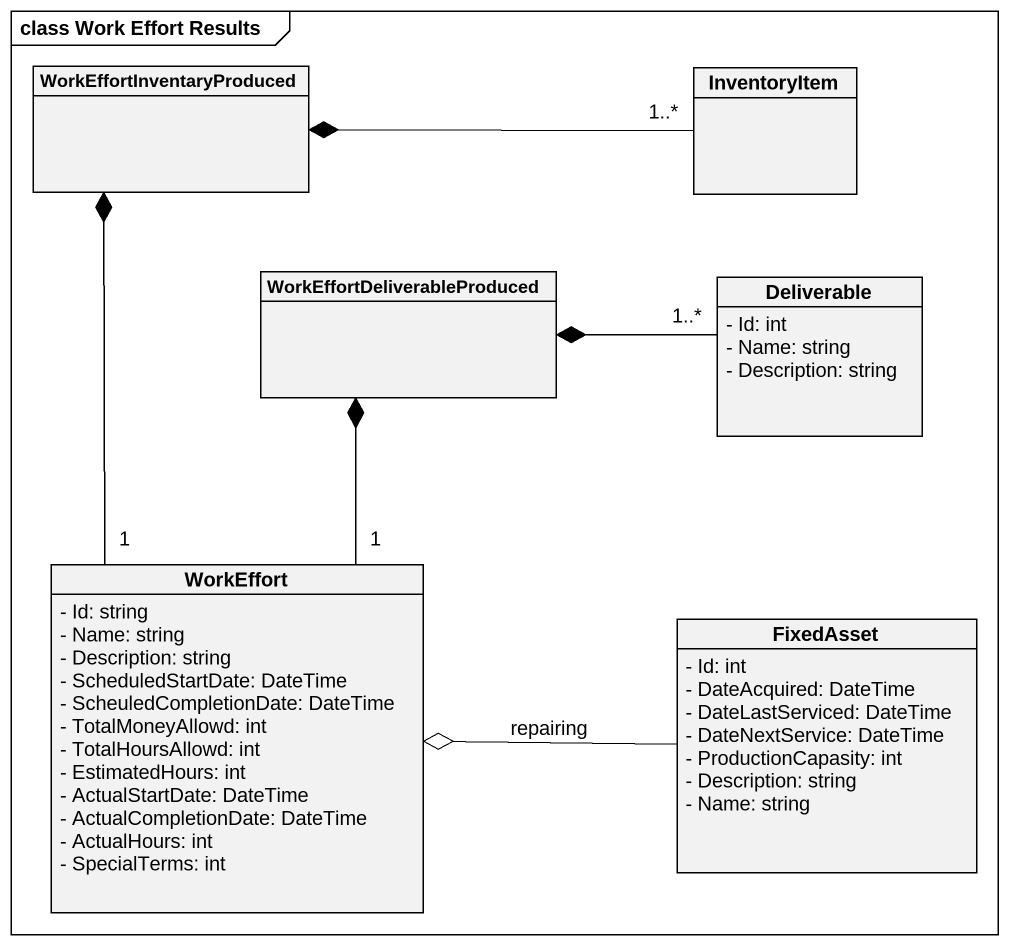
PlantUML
@startuml
mainframe class Work Effort Results
hide circle
hide empty members
skinparam classAttributeIconSize 0
class WorkEffortInventaryProduced
class InventoryItem
class "WorkEffortDeliverableProduced" as WorkEffortDeliverableProduce
class Deliverable {
  - Id: int
  - Name: string
  - Description: string
}
class WorkEffort {
  - Id: string
  - Name: string
  - Description: string
  - ScheduledStartDate: DateTime
  - ScheuledCompletionDate: DateTime
  - TotalMoneyAllowd: int
  - TotalHoursAllowd: int
  - EstimatedHours: int
  - ActualStartDate: DateTime
  - ActualCompletionDate: DateTime
  - ActualHours: int
  - SpecialTerms: int
}
class FixedAsset {
  - Id: int
  - DateAcquired: DateTime
  - DateLastServiced: DateTime
  - DateNextService: DateTime
  - ProductionCapasity: int
  - Description: string
  - Name: string
}
InventoryItem "1..*" -left-* WorkEffortInventaryProduced
Deliverable "1..*" -left-* WorkEffortDeliverableProduce
WorkEffort "1" -up-* WorkEffortInventaryProduced
WorkEffort "1" -up-* WorkEffortDeliverableProduce
FixedAsset -left-o WorkEffort : repairing
@enduml
